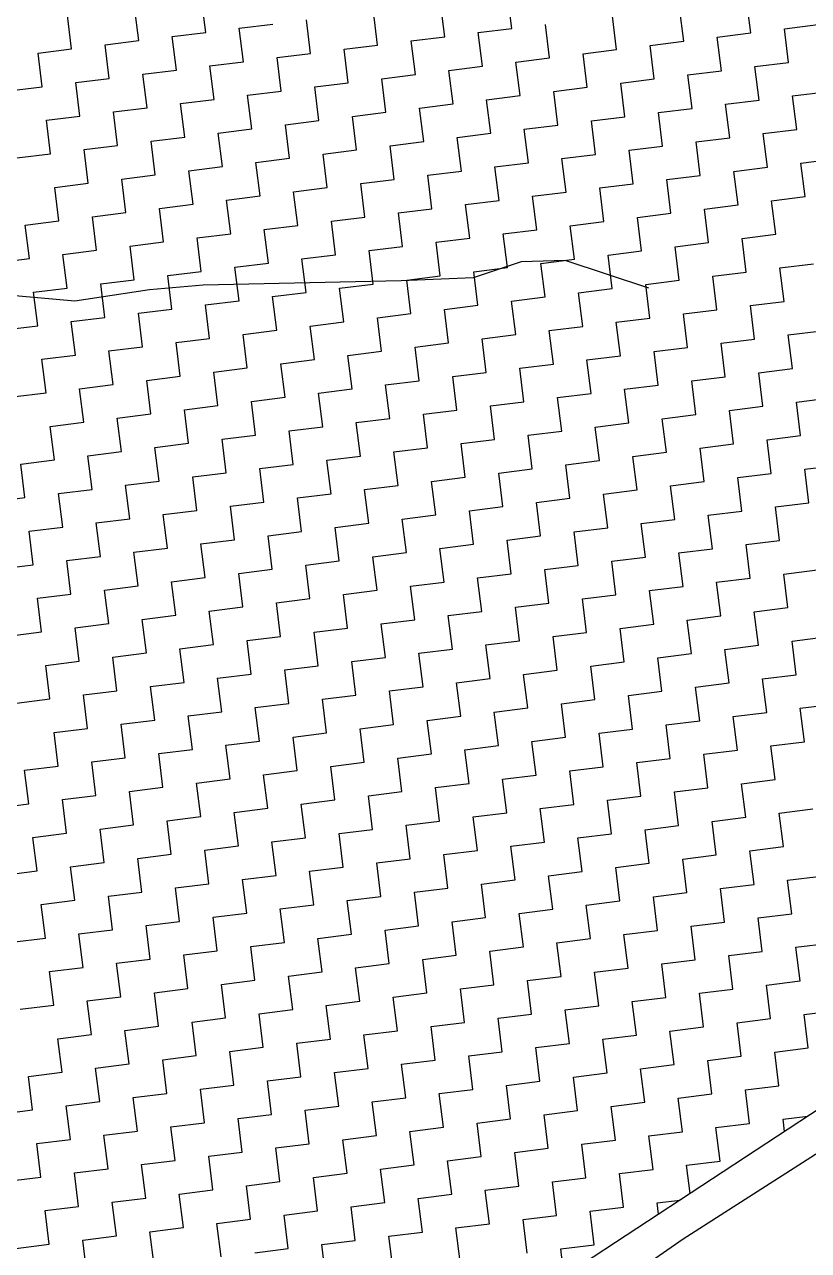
# Model space of a CAD drawing. Header units: metres. Extents: x 286056 to 292206, y 2024114 to 2027347.
# Drawn here: x 291453 to 291677.8, y 2025329.7 to 2025681 of the extents above; entities that cross this region are included whole.
import ezdxf

# ---------------------------------------------------------------- set-up
doc = ezdxf.new("R2010")
doc.units = ezdxf.units.M
doc.header["$LTSCALE"] = 0.3
doc.header["$MEASUREMENT"] = 0
for name, color, linetype in [('LINE_WATER', 4, 'Continuous'), ('POLY_HATCH', 12, 'Continuous'), ('V_BOUND_LINE', 7, 'Continuous')]:
    doc.layers.add(name, color=color, linetype=linetype)

# ---------------------------------------------------------------- blocks, each defined once
blk = doc.blocks.new('13')
at = {"layer": 'LINE_WATER'}
for p, q in [((672.722, 258.23), (669.998, 258.818)), ((675.519, 258.303), (672.722, 258.23)), ((677.506, 258.23), (675.519, 258.303)), ((684.792, 257.494), (677.506, 258.23)), ((687.442, 257.273), (684.792, 257.494)), ((689.282, 257.641), (687.442, 257.273)), ((690.901, 257.494), (689.282, 257.641)), ((693.846, 256.096), (690.901, 257.494))]:
    blk.add_line(p, q, dxfattribs=at)
at = {"layer": 'POLY_HATCH', "linetype": 'Continuous'}
for p, q in [((673.75, 267.5), (673.75, 268.75)), ((676.25, 267.5), (676.25, 268.75)), ((678.75, 267.5), (678.75, 268.75)), ((672.5, 267.5), (673.75, 267.5)), ((672.5, 266.25), (672.5, 267.5)), ((675, 267.5), (676.25, 267.5)), ((675, 266.25), (675, 267.5)), ((677.5, 267.5), (678.75, 267.5)), ((677.5, 266.25), (677.5, 267.5)), ((680, 267.5), (681.25, 267.5)), ((680, 266.25), (680, 267.5)), ((682.5, 266.25), (682.5, 267.5)), ((685, 266.25), (685, 267.5)), ((687.5, 266.25), (687.5, 267.5)), ((690, 266.25), (690, 267.5)), ((671.25, 266.25), (672.5, 266.25)), ((673.75, 266.25), (675, 266.25)), ((673.75, 265), (673.75, 266.25)), ((676.25, 266.25), (677.5, 266.25)), ((676.25, 265), (676.25, 266.25)), ((678.75, 266.25), (680, 266.25)), ((678.75, 265), (678.75, 266.25)), ((681.25, 266.25), (682.5, 266.25)), ((681.25, 265), (681.25, 266.25)), ((683.75, 266.25), (685, 266.25)), ((683.75, 265), (683.75, 266.25)), ((686.25, 266.25), (687.5, 266.25)), ((686.25, 265), (686.25, 266.25)), ((688.75, 266.25), (690, 266.25)), ((688.75, 265), (688.75, 266.25)), ((691.25, 265), (691.25, 266.25)), ((693.75, 265), (693.75, 266.25)), ((696.25, 265), (696.25, 266.25)), ((698.75, 265), (698.75, 266.25)), ((672.5, 265), (673.75, 265)), ((672.5, 263.75), (672.5, 265)), ((675, 265), (676.25, 265)), ((675, 263.75), (675, 265)), ((677.5, 265), (678.75, 265)), ((677.5, 263.75), (677.5, 265)), ((680, 265), (681.25, 265)), ((680, 263.75), (680, 265)), ((682.5, 265), (683.75, 265)), ((682.5, 263.75), (682.5, 265)), ((685, 265), (686.25, 265)), ((685, 263.75), (685, 265)), ((687.5, 265), (688.75, 265)), ((687.5, 263.75), (687.5, 265)), ((690, 265), (691.25, 265)), ((690, 263.75), (690, 265)), ((692.5, 265), (693.75, 265)), ((692.5, 263.75), (692.5, 265)), ((695, 265), (696.25, 265)), ((695, 263.75), (695, 265)), ((697.5, 265), (698.75, 265)), ((697.5, 263.75), (697.5, 265)), ((700, 265), (701.25, 265)), ((700, 263.75), (700, 265)), ((671.25, 263.75), (672.5, 263.75)), ((673.75, 263.75), (675, 263.75)), ((673.75, 262.5), (673.75, 263.75)), ((676.25, 263.75), (677.5, 263.75)), ((676.25, 262.5), (676.25, 263.75)), ((678.75, 263.75), (680, 263.75)), ((678.75, 262.5), (678.75, 263.75)), ((681.25, 263.75), (682.5, 263.75)), ((681.25, 262.5), (681.25, 263.75)), ((683.75, 263.75), (685, 263.75)), ((683.75, 262.5), (683.75, 263.75)), ((686.25, 263.75), (687.5, 263.75)), ((686.25, 262.5), (686.25, 263.75)), ((688.75, 263.75), (690, 263.75)), ((688.75, 262.5), (688.75, 263.75)), ((691.25, 263.75), (692.5, 263.75)), ((691.25, 262.5), (691.25, 263.75)), ((693.75, 263.75), (695, 263.75)), ((693.75, 262.5), (693.75, 263.75)), ((696.25, 263.75), (697.5, 263.75)), ((696.25, 262.5), (696.25, 263.75)), ((698.75, 263.75), (700, 263.75)), ((698.75, 262.5), (698.75, 263.75)), ((672.5, 262.5), (673.75, 262.5)), ((672.5, 261.25), (672.5, 262.5)), ((675, 262.5), (676.25, 262.5)), ((675, 261.25), (675, 262.5)), ((677.5, 262.5), (678.75, 262.5)), ((677.5, 261.25), (677.5, 262.5)), ((680, 262.5), (681.25, 262.5)), ((680, 261.25), (680, 262.5)), ((682.5, 262.5), (683.75, 262.5)), ((682.5, 261.25), (682.5, 262.5)), ((685, 262.5), (686.25, 262.5)), ((685, 261.25), (685, 262.5)), ((687.5, 262.5), (688.75, 262.5)), ((687.5, 261.25), (687.5, 262.5)), ((690, 262.5), (691.25, 262.5)), ((690, 261.25), (690, 262.5)), ((692.5, 262.5), (693.75, 262.5)), ((692.5, 261.25), (692.5, 262.5)), ((695, 262.5), (696.25, 262.5)), ((695, 261.25), (695, 262.5)), ((697.5, 262.5), (698.75, 262.5)), ((697.5, 261.25), (697.5, 262.5)), ((700, 262.5), (701.25, 262.5)), ((700, 261.25), (700, 262.5)), ((671.25, 261.25), (672.5, 261.25)), ((671.25, 260), (671.25, 261.25)), ((673.75, 261.25), (675, 261.25)), ((673.75, 260), (673.75, 261.25)), ((676.25, 261.25), (677.5, 261.25)), ((676.25, 260), (676.25, 261.25)), ((678.75, 261.25), (680, 261.25)), ((678.75, 260), (678.75, 261.25)), ((681.25, 261.25), (682.5, 261.25)), ((681.25, 260), (681.25, 261.25)), ((683.75, 261.25), (685, 261.25)), ((683.75, 260), (683.75, 261.25)), ((686.25, 261.25), (687.5, 261.25)), ((686.25, 260), (686.25, 261.25)), ((688.75, 261.25), (690, 261.25)), ((688.75, 260), (688.75, 261.25)), ((691.25, 261.25), (692.5, 261.25)), ((691.25, 260), (691.25, 261.25)), ((693.75, 261.25), (695, 261.25)), ((693.75, 260), (693.75, 261.25)), ((696.25, 261.25), (697.5, 261.25)), ((696.25, 260), (696.25, 261.25)), ((698.75, 261.25), (700, 261.25)), ((698.75, 260), (698.75, 261.25)), ((670, 260), (671.25, 260)), ((672.5, 260), (673.75, 260)), ((672.5, 258.75), (672.5, 260)), ((675, 260), (676.25, 260)), ((675, 258.75), (675, 260)), ((677.5, 260), (678.75, 260)), ((677.5, 258.75), (677.5, 260)), ((680, 260), (681.25, 260)), ((680, 258.75), (680, 260)), ((682.5, 260), (683.75, 260)), ((682.5, 258.75), (682.5, 260)), ((685, 260), (686.25, 260)), ((685, 258.75), (685, 260)), ((687.5, 260), (688.75, 260)), ((687.5, 258.75), (687.5, 260)), ((690, 260), (691.25, 260)), ((690, 258.75), (690, 260)), ((692.5, 260), (693.75, 260)), ((692.5, 258.75), (692.5, 260)), ((695, 260), (696.25, 260)), ((695, 258.75), (695, 260)), ((697.5, 260), (698.75, 260)), ((697.5, 258.75), (697.5, 260)), ((700, 260), (701.25, 260)), ((700, 258.75), (700, 260)), ((671.25, 258.75), (672.5, 258.75)), ((671.25, 257.5), (671.25, 258.75)), ((673.75, 258.75), (675, 258.75)), ((673.75, 257.5), (673.75, 258.75)), ((676.25, 258.75), (677.5, 258.75)), ((676.25, 257.5), (676.25, 258.75)), ((678.75, 258.75), (680, 258.75)), ((678.75, 257.5), (678.75, 258.75)), ((681.25, 258.75), (682.5, 258.75)), ((681.25, 257.5), (681.25, 258.75)), ((683.75, 258.75), (685, 258.75)), ((683.75, 257.5), (683.75, 258.75)), ((686.25, 258.75), (687.5, 258.75)), ((686.25, 257.5), (686.25, 258.75)), ((688.75, 258.75), (690, 258.75)), ((688.75, 257.5), (688.75, 258.75)), ((691.25, 258.75), (692.5, 258.75)), ((691.25, 257.5), (691.25, 258.75)), ((693.75, 258.75), (695, 258.75)), ((693.75, 257.5), (693.75, 258.75)), ((696.25, 258.75), (697.5, 258.75)), ((696.25, 257.5), (696.25, 258.75)), ((698.75, 258.75), (700, 258.75)), ((698.75, 257.5), (698.75, 258.75)), ((670, 257.5), (671.25, 257.5)), ((672.5, 257.5), (673.75, 257.5)), ((672.5, 256.25), (672.5, 257.5)), ((675, 257.5), (676.25, 257.5)), ((675, 256.25), (675, 257.5)), ((677.5, 257.5), (678.75, 257.5)), ((677.5, 256.25), (677.5, 257.5)), ((680, 257.5), (681.25, 257.5)), ((680, 256.25), (680, 257.5)), ((682.5, 257.5), (683.75, 257.5)), ((682.5, 256.25), (682.5, 257.5)), ((685, 257.5), (686.25, 257.5)), ((685, 256.25), (685, 257.5)), ((687.5, 257.5), (688.75, 257.5)), ((687.5, 256.25), (687.5, 257.5)), ((690, 257.5), (691.25, 257.5)), ((690, 256.25), (690, 257.5)), ((692.5, 257.5), (693.75, 257.5)), ((692.5, 256.25), (692.5, 257.5)), ((695, 257.5), (696.25, 257.5)), ((695, 256.25), (695, 257.5)), ((697.5, 257.5), (698.75, 257.5)), ((697.5, 256.25), (697.5, 257.5)), ((671.25, 256.25), (672.5, 256.25)), ((671.25, 255), (671.25, 256.25)), ((673.75, 256.25), (675, 256.25)), ((673.75, 255), (673.75, 256.25)), ((676.25, 256.25), (677.5, 256.25)), ((676.25, 255), (676.25, 256.25)), ((678.75, 256.25), (680, 256.25)), ((678.75, 255), (678.75, 256.25)), ((681.25, 256.25), (682.5, 256.25)), ((681.25, 255), (681.25, 256.25)), ((683.75, 256.25), (685, 256.25)), ((683.75, 255), (683.75, 256.25)), ((686.25, 256.25), (687.5, 256.25)), ((686.25, 255), (686.25, 256.25)), ((688.75, 256.25), (690, 256.25)), ((688.75, 255), (688.75, 256.25)), ((691.25, 256.25), (692.5, 256.25)), ((691.25, 255), (691.25, 256.25)), ((693.75, 256.25), (695, 256.25)), ((693.75, 255), (693.75, 256.25)), ((696.25, 256.25), (697.5, 256.25)), ((696.25, 255), (696.25, 256.25)), ((698.75, 256.25), (700, 256.25)), ((698.75, 255), (698.75, 256.25)), ((670, 255), (671.25, 255)), ((672.5, 255), (673.75, 255)), ((672.5, 253.75), (672.5, 255)), ((675, 255), (676.25, 255)), ((675, 253.75), (675, 255)), ((677.5, 255), (678.75, 255)), ((677.5, 253.75), (677.5, 255)), ((680, 255), (681.25, 255)), ((680, 253.75), (680, 255)), ((682.5, 255), (683.75, 255)), ((682.5, 253.75), (682.5, 255)), ((685, 255), (686.25, 255)), ((685, 253.75), (685, 255)), ((687.5, 255), (688.75, 255)), ((687.5, 253.75), (687.5, 255)), ((690, 255), (691.25, 255)), ((690, 253.75), (690, 255)), ((692.5, 255), (693.75, 255)), ((692.5, 253.75), (692.5, 255)), ((695, 255), (696.25, 255)), ((695, 253.75), (695, 255)), ((697.5, 255), (698.75, 255)), ((697.5, 253.75), (697.5, 255)), ((671.25, 253.75), (672.5, 253.75)), ((671.25, 252.5), (671.25, 253.75)), ((673.75, 253.75), (675, 253.75)), ((673.75, 252.5), (673.75, 253.75)), ((676.25, 253.75), (677.5, 253.75)), ((676.25, 252.5), (676.25, 253.75)), ((678.75, 253.75), (680, 253.75)), ((678.75, 252.5), (678.75, 253.75)), ((681.25, 253.75), (682.5, 253.75)), ((681.25, 252.5), (681.25, 253.75)), ((683.75, 253.75), (685, 253.75)), ((683.75, 252.5), (683.75, 253.75)), ((686.25, 253.75), (687.5, 253.75)), ((686.25, 252.5), (686.25, 253.75)), ((688.75, 253.75), (690, 253.75)), ((688.75, 252.5), (688.75, 253.75)), ((691.25, 253.75), (692.5, 253.75)), ((691.25, 252.5), (691.25, 253.75)), ((693.75, 253.75), (695, 253.75)), ((693.75, 252.5), (693.75, 253.75)), ((696.25, 253.75), (697.5, 253.75)), ((696.25, 252.5), (696.25, 253.75)), ((698.75, 253.75), (700, 253.75)), ((698.75, 252.5), (698.75, 253.75)), ((670, 252.5), (671.25, 252.5)), ((670, 251.25), (670, 252.5)), ((672.5, 252.5), (673.75, 252.5)), ((672.5, 251.25), (672.5, 252.5)), ((675, 252.5), (676.25, 252.5)), ((675, 251.25), (675, 252.5)), ((677.5, 252.5), (678.75, 252.5)), ((677.5, 251.25), (677.5, 252.5)), ((680, 252.5), (681.25, 252.5)), ((680, 251.25), (680, 252.5)), ((682.5, 252.5), (683.75, 252.5)), ((682.5, 251.25), (682.5, 252.5)), ((685, 252.5), (686.25, 252.5)), ((685, 251.25), (685, 252.5)), ((687.5, 252.5), (688.75, 252.5)), ((687.5, 251.25), (687.5, 252.5)), ((690, 252.5), (691.25, 252.5)), ((690, 251.25), (690, 252.5)), ((692.5, 252.5), (693.75, 252.5)), ((692.5, 251.25), (692.5, 252.5)), ((695, 252.5), (696.25, 252.5)), ((695, 251.25), (695, 252.5)), ((697.5, 252.5), (698.75, 252.5)), ((697.5, 251.25), (697.5, 252.5)), ((668.75, 251.25), (670, 251.25)), ((671.25, 251.25), (672.5, 251.25)), ((671.25, 250), (671.25, 251.25)), ((673.75, 251.25), (675, 251.25)), ((673.75, 250), (673.75, 251.25)), ((676.25, 251.25), (677.5, 251.25)), ((676.25, 250), (676.25, 251.25)), ((678.75, 251.25), (680, 251.25)), ((678.75, 250), (678.75, 251.25)), ((681.25, 251.25), (682.5, 251.25)), ((681.25, 250), (681.25, 251.25)), ((683.75, 251.25), (685, 251.25)), ((683.75, 250), (683.75, 251.25)), ((686.25, 251.25), (687.5, 251.25)), ((686.25, 250), (686.25, 251.25)), ((688.75, 251.25), (690, 251.25)), ((688.75, 250), (688.75, 251.25)), ((691.25, 251.25), (692.5, 251.25)), ((691.25, 250), (691.25, 251.25)), ((693.75, 251.25), (695, 251.25)), ((693.75, 250), (693.75, 251.25)), ((696.25, 251.25), (697.5, 251.25)), ((696.25, 250), (696.25, 251.25)), ((698.75, 251.25), (700, 251.25)), ((698.75, 250), (698.75, 251.25)), ((670, 250), (671.25, 250)), ((670, 248.75), (670, 250)), ((672.5, 250), (673.75, 250)), ((672.5, 248.75), (672.5, 250)), ((675, 250), (676.25, 250)), ((675, 248.75), (675, 250)), ((677.5, 250), (678.75, 250)), ((677.5, 248.75), (677.5, 250)), ((680, 250), (681.25, 250)), ((680, 248.75), (680, 250)), ((682.5, 250), (683.75, 250)), ((682.5, 248.75), (682.5, 250)), ((685, 250), (686.25, 250)), ((685, 248.75), (685, 250)), ((687.5, 250), (688.75, 250)), ((687.5, 248.75), (687.5, 250)), ((690, 250), (691.25, 250)), ((690, 248.75), (690, 250)), ((692.5, 250), (693.75, 250)), ((692.5, 248.75), (692.5, 250)), ((695, 250), (696.25, 250)), ((695, 248.75), (695, 250)), ((697.5, 250), (698.75, 250)), ((697.5, 248.75), (697.5, 250)), ((668.75, 248.75), (670, 248.75)), ((671.25, 248.75), (672.5, 248.75)), ((671.25, 247.5), (671.25, 248.75)), ((673.75, 248.75), (675, 248.75)), ((673.75, 247.5), (673.75, 248.75)), ((676.25, 248.75), (677.5, 248.75)), ((676.25, 247.5), (676.25, 248.75)), ((678.75, 248.75), (680, 248.75)), ((678.75, 247.5), (678.75, 248.75)), ((681.25, 248.75), (682.5, 248.75)), ((681.25, 247.5), (681.25, 248.75)), ((683.75, 248.75), (685, 248.75)), ((683.75, 247.5), (683.75, 248.75)), ((686.25, 248.75), (687.5, 248.75)), ((686.25, 247.5), (686.25, 248.75)), ((688.75, 248.75), (690, 248.75)), ((688.75, 247.5), (688.75, 248.75)), ((691.25, 248.75), (692.5, 248.75)), ((691.25, 247.5), (691.25, 248.75)), ((693.75, 248.75), (695, 248.75)), ((693.75, 247.5), (693.75, 248.75)), ((696.25, 248.75), (697.5, 248.75)), ((696.25, 247.5), (696.25, 248.75)), ((698.75, 248.75), (700, 248.75)), ((698.75, 247.5), (698.75, 248.75)), ((670, 247.5), (671.25, 247.5)), ((670, 246.25), (670, 247.5)), ((672.5, 247.5), (673.75, 247.5)), ((672.5, 246.25), (672.5, 247.5)), ((675, 247.5), (676.25, 247.5)), ((675, 246.25), (675, 247.5)), ((677.5, 247.5), (678.75, 247.5)), ((677.5, 246.25), (677.5, 247.5)), ((680, 247.5), (681.25, 247.5)), ((680, 246.25), (680, 247.5)), ((682.5, 247.5), (683.75, 247.5)), ((682.5, 246.25), (682.5, 247.5)), ((685, 247.5), (686.25, 247.5)), ((685, 246.25), (685, 247.5)), ((687.5, 247.5), (688.75, 247.5)), ((687.5, 246.25), (687.5, 247.5)), ((690, 247.5), (691.25, 247.5)), ((690, 246.25), (690, 247.5)), ((692.5, 247.5), (693.75, 247.5)), ((692.5, 246.25), (692.5, 247.5)), ((695, 247.5), (696.25, 247.5)), ((695, 246.25), (695, 247.5)), ((697.5, 247.5), (698.75, 247.5)), ((697.5, 246.25), (697.5, 247.5)), ((668.75, 246.25), (670, 246.25)), ((671.25, 246.25), (672.5, 246.25)), ((671.25, 245), (671.25, 246.25)), ((673.75, 246.25), (675, 246.25)), ((673.75, 245), (673.75, 246.25)), ((676.25, 246.25), (677.5, 246.25)), ((676.25, 245), (676.25, 246.25)), ((678.75, 246.25), (680, 246.25)), ((678.75, 245), (678.75, 246.25)), ((681.25, 246.25), (682.5, 246.25)), ((681.25, 245), (681.25, 246.25)), ((683.75, 246.25), (685, 246.25)), ((683.75, 245), (683.75, 246.25)), ((686.25, 246.25), (687.5, 246.25)), ((686.25, 245), (686.25, 246.25)), ((688.75, 246.25), (690, 246.25)), ((688.75, 245), (688.75, 246.25)), ((691.25, 246.25), (692.5, 246.25)), ((691.25, 245), (691.25, 246.25)), ((693.75, 246.25), (695, 246.25)), ((693.75, 245), (693.75, 246.25)), ((696.25, 246.25), (697.5, 246.25)), ((696.25, 245), (696.25, 246.25)), ((670, 245), (671.25, 245)), ((670, 243.75), (670, 245)), ((672.5, 245), (673.75, 245)), ((672.5, 243.75), (672.5, 245)), ((675, 245), (676.25, 245)), ((675, 243.75), (675, 245)), ((677.5, 245), (678.75, 245)), ((677.5, 243.75), (677.5, 245)), ((680, 245), (681.25, 245)), ((680, 243.75), (680, 245)), ((682.5, 245), (683.75, 245)), ((682.5, 243.75), (682.5, 245)), ((685, 245), (686.25, 245)), ((685, 243.75), (685, 245)), ((687.5, 245), (688.75, 245)), ((687.5, 243.75), (687.5, 245)), ((690, 245), (691.25, 245)), ((690, 243.75), (690, 245)), ((692.5, 245), (693.75, 245)), ((692.5, 243.75), (692.5, 245)), ((695, 245), (696.25, 245)), ((695, 243.75), (695, 245)), ((697.5, 245), (698.75, 245)), ((697.5, 243.75), (697.5, 245)), ((668.75, 243.75), (670, 243.75)), ((671.25, 243.75), (672.5, 243.75)), ((671.25, 242.5), (671.25, 243.75)), ((673.75, 243.75), (675, 243.75)), ((673.75, 242.5), (673.75, 243.75)), ((676.25, 243.75), (677.5, 243.75)), ((676.25, 242.5), (676.25, 243.75)), ((678.75, 243.75), (680, 243.75)), ((678.75, 242.5), (678.75, 243.75)), ((681.25, 243.75), (682.5, 243.75)), ((681.25, 242.5), (681.25, 243.75)), ((683.75, 243.75), (685, 243.75)), ((683.75, 242.5), (683.75, 243.75)), ((686.25, 243.75), (687.5, 243.75)), ((686.25, 242.5), (686.25, 243.75)), ((688.75, 243.75), (690, 243.75)), ((688.75, 242.5), (688.75, 243.75)), ((691.25, 243.75), (692.5, 243.75)), ((691.25, 242.5), (691.25, 243.75)), ((693.75, 243.75), (695, 243.75)), ((693.75, 242.5), (693.75, 243.75)), ((696.25, 243.75), (697.5, 243.75)), ((696.25, 242.5), (696.25, 243.75)), ((670, 242.5), (671.25, 242.5)), ((670, 241.25), (670, 242.5)), ((672.5, 242.5), (673.75, 242.5)), ((672.5, 241.25), (672.5, 242.5)), ((675, 242.5), (676.25, 242.5)), ((675, 241.25), (675, 242.5)), ((677.5, 242.5), (678.75, 242.5)), ((677.5, 241.25), (677.5, 242.5)), ((680, 242.5), (681.25, 242.5)), ((680, 241.25), (680, 242.5)), ((682.5, 242.5), (683.75, 242.5)), ((682.5, 241.25), (682.5, 242.5)), ((685, 242.5), (686.25, 242.5)), ((685, 241.25), (685, 242.5)), ((687.5, 242.5), (688.75, 242.5)), ((687.5, 241.25), (687.5, 242.5)), ((690, 242.5), (691.25, 242.5)), ((690, 241.25), (690, 242.5)), ((692.5, 242.5), (693.75, 242.5)), ((692.5, 241.25), (692.5, 242.5)), ((695, 242.5), (696.25, 242.5)), ((695, 241.25), (695, 242.5)), ((697.5, 242.5), (698.75, 242.5)), ((697.5, 241.25), (697.5, 242.5)), ((668.75, 241.25), (670, 241.25)), ((668.75, 240), (668.75, 241.25)), ((671.25, 241.25), (672.5, 241.25)), ((671.25, 240), (671.25, 241.25)), ((673.75, 241.25), (675, 241.25)), ((673.75, 240), (673.75, 241.25)), ((676.25, 241.25), (677.5, 241.25)), ((676.25, 240), (676.25, 241.25)), ((678.75, 241.25), (680, 241.25)), ((678.75, 240), (678.75, 241.25)), ((681.25, 241.25), (682.5, 241.25)), ((681.25, 240), (681.25, 241.25)), ((683.75, 241.25), (685, 241.25)), ((683.75, 240), (683.75, 241.25)), ((686.25, 241.25), (687.5, 241.25)), ((686.25, 240), (686.25, 241.25)), ((688.75, 241.25), (690, 241.25)), ((688.75, 240), (688.75, 241.25)), ((691.25, 241.25), (692.5, 241.25)), ((691.25, 240), (691.25, 241.25)), ((693.75, 241.25), (695, 241.25)), ((693.75, 240), (693.75, 241.25)), ((696.25, 241.25), (697.5, 241.25)), ((696.25, 240), (696.25, 241.25)), ((667.5, 240), (668.75, 240)), ((670, 240), (671.25, 240)), ((670, 238.75), (670, 240)), ((672.5, 240), (673.75, 240)), ((672.5, 238.75), (672.5, 240)), ((675, 240), (676.25, 240)), ((675, 238.75), (675, 240)), ((677.5, 240), (678.75, 240)), ((677.5, 238.75), (677.5, 240)), ((680, 240), (681.25, 240)), ((680, 238.75), (680, 240)), ((682.5, 240), (683.75, 240)), ((682.5, 238.75), (682.5, 240)), ((685, 240), (686.25, 240)), ((685, 238.75), (685, 240)), ((687.5, 240), (688.75, 240)), ((687.5, 238.75), (687.5, 240)), ((690, 240), (691.25, 240)), ((690, 238.75), (690, 240)), ((692.5, 240), (693.75, 240)), ((692.5, 238.75), (692.5, 240)), ((695, 240), (696.25, 240)), ((695, 238.75), (695, 240)), ((697.5, 240), (698.75, 240)), ((697.5, 238.75), (697.5, 240)), ((668.75, 238.75), (670, 238.75)), ((668.75, 237.5), (668.75, 238.75)), ((671.25, 238.75), (672.5, 238.75)), ((671.25, 237.5), (671.25, 238.75)), ((673.75, 238.75), (675, 238.75)), ((673.75, 237.5), (673.75, 238.75)), ((676.25, 238.75), (677.5, 238.75)), ((676.25, 237.5), (676.25, 238.75)), ((678.75, 238.75), (680, 238.75)), ((678.75, 237.5), (678.75, 238.75)), ((681.25, 238.75), (682.5, 238.75)), ((681.25, 237.5), (681.25, 238.75)), ((683.75, 238.75), (685, 238.75)), ((683.75, 237.5), (683.75, 238.75)), ((686.25, 238.75), (687.5, 238.75)), ((686.25, 237.5), (686.25, 238.75)), ((688.75, 238.75), (690, 238.75)), ((688.75, 237.5), (688.75, 238.75)), ((691.25, 238.75), (692.5, 238.75)), ((691.25, 237.5), (691.25, 238.75)), ((693.75, 238.75), (695, 238.75)), ((693.75, 237.5), (693.75, 238.75)), ((696.25, 238.75), (697.5, 238.75)), ((696.25, 237.5), (696.25, 238.75)), ((667.5, 237.5), (668.75, 237.5)), ((670, 237.5), (671.25, 237.5)), ((670, 236.25), (670, 237.5)), ((672.5, 237.5), (673.75, 237.5)), ((672.5, 236.25), (672.5, 237.5)), ((675, 237.5), (676.25, 237.5)), ((675, 236.25), (675, 237.5)), ((677.5, 237.5), (678.75, 237.5)), ((677.5, 236.25), (677.5, 237.5)), ((680, 237.5), (681.25, 237.5)), ((680, 236.25), (680, 237.5)), ((682.5, 237.5), (683.75, 237.5)), ((682.5, 236.25), (682.5, 237.5)), ((685, 237.5), (686.25, 237.5)), ((685, 236.25), (685, 237.5)), ((687.5, 237.5), (688.75, 237.5)), ((687.5, 236.25), (687.5, 237.5)), ((690, 237.5), (691.25, 237.5)), ((690, 236.25), (690, 237.5)), ((692.5, 237.5), (693.75, 237.5)), ((692.5, 236.25), (692.5, 237.5)), ((695, 237.5), (696.25, 237.5)), ((695, 236.25), (695, 237.5)), ((668.75, 236.25), (670, 236.25)), ((668.75, 235), (668.75, 236.25)), ((671.25, 236.25), (672.5, 236.25)), ((671.25, 235), (671.25, 236.25)), ((673.75, 236.25), (675, 236.25)), ((673.75, 235), (673.75, 236.25)), ((676.25, 236.25), (677.5, 236.25)), ((676.25, 235), (676.25, 236.25)), ((678.75, 236.25), (680, 236.25)), ((678.75, 235), (678.75, 236.25)), ((681.25, 236.25), (682.5, 236.25)), ((681.25, 235), (681.25, 236.25)), ((683.75, 236.25), (685, 236.25)), ((683.75, 235), (683.75, 236.25)), ((686.25, 236.25), (687.5, 236.25)), ((686.25, 235), (686.25, 236.25)), ((688.75, 236.25), (690, 236.25)), ((688.75, 235), (688.75, 236.25)), ((691.25, 236.25), (692.5, 236.25)), ((691.25, 235), (691.25, 236.25)), ((693.75, 236.25), (695, 236.25)), ((693.75, 235), (693.75, 236.25)), ((696.25, 236.25), (697.5, 236.25)), ((696.25, 235), (696.25, 236.25)), ((667.5, 235), (668.75, 235)), ((670, 235), (671.25, 235)), ((670, 233.75), (670, 235)), ((672.5, 235), (673.75, 235)), ((672.5, 233.75), (672.5, 235)), ((675, 235), (676.25, 235)), ((675, 233.75), (675, 235)), ((677.5, 235), (678.75, 235)), ((677.5, 233.75), (677.5, 235)), ((680, 235), (681.25, 235)), ((680, 233.75), (680, 235)), ((682.5, 235), (683.75, 235)), ((682.5, 233.75), (682.5, 235)), ((685, 235), (686.25, 235)), ((685, 233.75), (685, 235)), ((687.5, 235), (688.75, 235)), ((687.5, 233.75), (687.5, 235)), ((690, 235), (691.25, 235)), ((690, 233.75), (690, 235)), ((692.5, 235), (693.75, 235)), ((692.5, 233.75), (692.5, 235)), ((695, 235), (696.25, 235)), ((695, 233.75), (695, 235)), ((668.75, 233.75), (670, 233.75)), ((668.75, 232.5), (668.75, 233.75)), ((671.25, 233.75), (672.5, 233.75)), ((671.25, 232.5), (671.25, 233.75)), ((673.75, 233.75), (675, 233.75)), ((673.75, 232.5), (673.75, 233.75)), ((676.25, 233.75), (677.5, 233.75)), ((676.25, 232.5), (676.25, 233.75)), ((678.75, 233.75), (680, 233.75)), ((678.75, 232.5), (678.75, 233.75)), ((681.25, 233.75), (682.5, 233.75)), ((681.25, 232.5), (681.25, 233.75)), ((683.75, 233.75), (685, 233.75)), ((683.75, 232.5), (683.75, 233.75)), ((686.25, 233.75), (687.5, 233.75)), ((686.25, 232.5), (686.25, 233.75)), ((688.75, 233.75), (690, 233.75)), ((688.75, 232.5), (688.75, 233.75)), ((691.25, 233.75), (692.5, 233.75)), ((691.25, 232.5), (691.25, 233.75)), ((693.75, 233.75), (695, 233.75)), ((693.75, 232.5), (693.75, 233.75)), ((696.25, 233.75), (697.5, 233.75)), ((696.25, 232.5), (696.25, 233.75)), ((667.5, 232.5), (668.75, 232.5)), ((670, 232.5), (671.25, 232.5)), ((670, 231.25), (670, 232.5)), ((672.5, 232.5), (673.75, 232.5)), ((672.5, 231.25), (672.5, 232.5)), ((675, 232.5), (676.25, 232.5)), ((675, 231.25), (675, 232.5)), ((677.5, 232.5), (678.75, 232.5)), ((677.5, 231.25), (677.5, 232.5)), ((680, 232.5), (681.25, 232.5)), ((680, 231.25), (680, 232.5)), ((682.5, 232.5), (683.75, 232.5)), ((682.5, 231.25), (682.5, 232.5)), ((685, 232.5), (686.25, 232.5)), ((685, 231.25), (685, 232.5)), ((687.5, 232.5), (688.75, 232.5)), ((687.5, 231.25), (687.5, 232.5)), ((690, 232.5), (691.25, 232.5)), ((690, 231.25), (690, 232.5)), ((692.5, 232.5), (693.75, 232.5)), ((692.5, 231.25), (692.5, 232.5)), ((695, 232.5), (696.25, 232.5)), ((695, 231.25), (695, 232.5)), ((668.75, 231.25), (670, 231.25)), ((668.75, 230), (668.75, 231.25)), ((671.25, 231.25), (672.5, 231.25)), ((671.25, 230), (671.25, 231.25)), ((673.75, 231.25), (675, 231.25)), ((673.75, 230), (673.75, 231.25)), ((676.25, 231.25), (677.5, 231.25)), ((676.25, 230), (676.25, 231.25)), ((678.75, 231.25), (680, 231.25)), ((678.75, 230), (678.75, 231.25)), ((681.25, 231.25), (682.5, 231.25)), ((681.25, 230), (681.25, 231.25)), ((683.75, 231.25), (685, 231.25)), ((683.75, 230), (683.75, 231.25)), ((686.25, 231.25), (687.5, 231.25)), ((686.25, 230), (686.25, 231.25)), ((688.75, 231.25), (690, 231.25)), ((688.75, 230), (688.75, 231.25)), ((691.25, 231.25), (692.5, 231.25)), ((691.25, 230), (691.25, 231.25)), ((693.75, 231.25), (695, 231.25)), ((693.75, 230), (693.75, 231.25)), ((696.25, 231.25), (697.5, 231.25)), ((696.25, 230), (696.25, 231.25)), ((667.5, 230), (668.75, 230)), ((667.5, 228.75), (667.5, 230)), ((670, 230), (671.25, 230)), ((670, 228.75), (670, 230)), ((672.5, 230), (673.75, 230)), ((672.5, 228.75), (672.5, 230)), ((675, 230), (676.25, 230)), ((675, 228.75), (675, 230)), ((677.5, 230), (678.75, 230)), ((677.5, 228.75), (677.5, 230)), ((680, 230), (681.25, 230)), ((680, 228.75), (680, 230)), ((682.5, 230), (683.75, 230)), ((682.5, 228.75), (682.5, 230)), ((685, 230), (686.25, 230)), ((685, 228.75), (685, 230)), ((687.5, 230), (688.75, 230)), ((687.5, 228.75), (687.5, 230)), ((690, 230), (691.25, 230)), ((690, 228.75), (690, 230)), ((692.5, 230), (693.75, 230)), ((692.5, 228.75), (692.5, 230)), ((695, 230), (696.25, 230)), ((695, 228.75), (695, 230)), ((666.25, 228.75), (667.5, 228.75)), ((668.75, 228.75), (670, 228.75)), ((668.75, 227.5), (668.75, 228.75)), ((671.25, 228.75), (672.5, 228.75)), ((671.25, 227.5), (671.25, 228.75)), ((673.75, 228.75), (675, 228.75)), ((673.75, 227.5), (673.75, 228.75)), ((676.25, 228.75), (677.5, 228.75)), ((676.25, 227.5), (676.25, 228.75)), ((678.75, 228.75), (680, 228.75)), ((678.75, 227.5), (678.75, 228.75)), ((681.25, 228.75), (682.5, 228.75)), ((681.25, 227.5), (681.25, 228.75)), ((683.75, 228.75), (685, 228.75)), ((683.75, 227.5), (683.75, 228.75)), ((686.25, 228.75), (687.5, 228.75)), ((686.25, 227.5), (686.25, 228.75)), ((688.75, 228.75), (690, 228.75)), ((688.75, 227.5), (688.75, 228.75)), ((691.25, 228.75), (692.5, 228.75)), ((691.25, 227.5), (691.25, 228.75)), ((693.75, 228.75), (695, 228.75)), ((693.75, 227.5), (693.75, 228.75)), ((696.25, 228.75), (697.5, 228.75)), ((696.25, 227.5), (696.25, 228.75)), ((667.5, 227.5), (668.75, 227.5)), ((667.5, 226.25), (667.5, 227.5)), ((670, 227.5), (671.25, 227.5)), ((670, 226.25), (670, 227.5)), ((672.5, 227.5), (673.75, 227.5)), ((672.5, 226.25), (672.5, 227.5)), ((675, 227.5), (676.25, 227.5)), ((675, 226.25), (675, 227.5)), ((677.5, 227.5), (678.75, 227.5)), ((677.5, 226.25), (677.5, 227.5)), ((680, 227.5), (681.25, 227.5)), ((680, 226.25), (680, 227.5)), ((682.5, 227.5), (683.75, 227.5)), ((682.5, 226.25), (682.5, 227.5)), ((685, 227.5), (686.25, 227.5)), ((685, 226.25), (685, 227.5)), ((687.5, 227.5), (688.75, 227.5)), ((687.5, 226.25), (687.5, 227.5)), ((690, 227.5), (691.25, 227.5)), ((690, 226.25), (690, 227.5)), ((692.5, 227.5), (693.75, 227.5)), ((692.5, 226.25), (692.5, 227.5)), ((695, 227.5), (696.25, 227.5)), ((695, 226.25), (695, 227.5)), ((666.25, 226.25), (667.5, 226.25)), ((668.75, 226.25), (670, 226.25)), ((668.75, 225), (668.75, 226.25)), ((671.25, 226.25), (672.5, 226.25)), ((671.25, 225), (671.25, 226.25)), ((673.75, 226.25), (675, 226.25)), ((673.75, 225), (673.75, 226.25)), ((676.25, 226.25), (677.5, 226.25)), ((676.25, 225), (676.25, 226.25)), ((678.75, 226.25), (680, 226.25)), ((678.75, 225), (678.75, 226.25)), ((681.25, 226.25), (682.5, 226.25)), ((681.25, 225), (681.25, 226.25)), ((683.75, 226.25), (685, 226.25)), ((683.75, 225), (683.75, 226.25)), ((686.25, 226.25), (687.5, 226.25)), ((686.25, 225), (686.25, 226.25)), ((688.75, 226.25), (690, 226.25)), ((688.75, 225), (688.75, 226.25)), ((691.25, 226.25), (692.5, 226.25)), ((691.25, 225), (691.25, 226.25)), ((693.75, 226.25), (695, 226.25)), ((693.75, 225), (693.75, 226.25)), ((667.5, 225), (668.75, 225)), ((667.5, 223.75), (667.5, 225)), ((670, 225), (671.25, 225)), ((670, 223.75), (670, 225)), ((672.5, 225), (673.75, 225)), ((672.5, 223.75), (672.5, 225)), ((675, 225), (676.25, 225)), ((675, 223.75), (675, 225)), ((677.5, 225), (678.75, 225)), ((677.5, 223.75), (677.5, 225)), ((680, 225), (681.25, 225)), ((680, 223.75), (680, 225)), ((682.5, 225), (683.75, 225)), ((682.5, 223.75), (682.5, 225)), ((685, 225), (686.25, 225)), ((685, 223.75), (685, 225)), ((687.5, 225), (688.75, 225)), ((687.5, 223.75), (687.5, 225)), ((690, 225), (691.25, 225)), ((690, 223.75), (690, 225)), ((692.5, 225), (693.75, 225)), ((692.5, 223.75), (692.5, 225)), ((695, 225), (695.921, 225)), ((695, 224.546), (695, 225)), ((666.25, 223.75), (667.5, 223.75)), ((668.75, 223.75), (670, 223.75)), ((668.75, 222.5), (668.75, 223.75)), ((671.25, 223.75), (672.5, 223.75)), ((671.25, 222.5), (671.25, 223.75)), ((673.75, 223.75), (675, 223.75)), ((673.75, 222.5), (673.75, 223.75)), ((676.25, 223.75), (677.5, 223.75)), ((676.25, 222.5), (676.25, 223.75)), ((678.75, 223.75), (680, 223.75)), ((678.75, 222.5), (678.75, 223.75)), ((681.25, 223.75), (682.5, 223.75)), ((681.25, 222.5), (681.25, 223.75)), ((683.75, 223.75), (685, 223.75)), ((683.75, 222.5), (683.75, 223.75)), ((686.25, 223.75), (687.5, 223.75)), ((686.25, 222.5), (686.25, 223.75)), ((688.75, 223.75), (690, 223.75)), ((688.75, 222.5), (688.75, 223.75)), ((691.25, 223.75), (692.5, 223.75)), ((691.25, 222.696), (691.25, 223.75)), ((675, 222.5), (676.25, 222.5)), ((677.5, 222.5), (678.75, 222.5)), ((677.5, 221.25), (677.5, 222.5)), ((680, 222.5), (681.25, 222.5)), ((680, 221.25), (680, 222.5)), ((682.5, 222.5), (683.75, 222.5)), ((682.5, 221.25), (682.5, 222.5)), ((685, 222.5), (686.25, 222.5)), ((685, 221.25), (685, 222.5)), ((687.5, 222.5), (688.75, 222.5)), ((687.5, 221.25), (687.5, 222.5)), ((690, 222.5), (690.852, 222.5)), ((690, 222.08), (690, 222.5)), ((686.25, 221.25), (687.5, 221.25)), ((686.25, 220.161), (686.25, 221.25))]:
    blk.add_line(p, q, dxfattribs=at)
at = {"layer": 'POLY_HATCH'}
blk.add_line((696.871, 225.469), (686.561, 220.383), dxfattribs=at)
at = {"layer": 'V_BOUND_LINE'}
for p, q in [((701.729, 226.297), (690.794, 221.051)), ((690.794, 221.051), (665.973, 208.155))]:
    blk.add_line(p, q, dxfattribs=at)

msp = doc.modelspace()

# ---------------------------------------------------------------- block references
at = {"xscale": 7.751650312977041, "yscale": 7.751650312977041, "zscale": 7.751650312977041, "rotation": 7.058277928675759}
msp.add_blockref('13', (286538.24, 2022974.39), dxfattribs=at)

doc.saveas('drawing.dxf')
